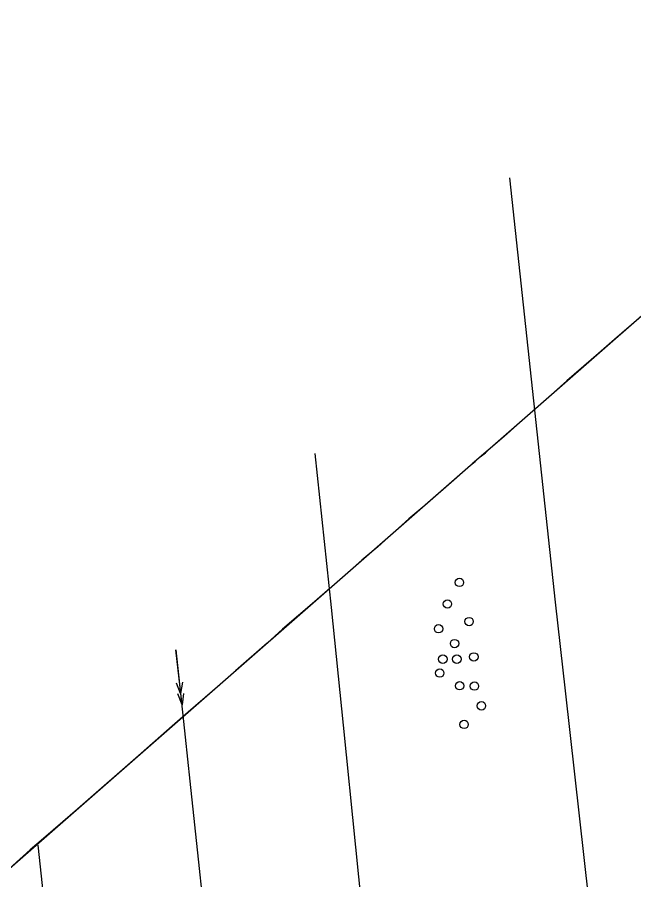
# Model space of a CAD drawing. Header units: metres. Extents: x 5 to 225, y 228 to 542.
# Drawn here: x 84.37 to 113.62, y 324.3 to 365.23 of the extents above; entities that cross this region are included whole.
import ezdxf

# ---------------------------------------------------------------- set-up
doc = ezdxf.new("R2010")
doc.units = ezdxf.units.M
for name, color, linetype in [('BOUNDARY', 7, 'Continuous'), ('GRASS', 7, 'Continuous'), ('OVERHEAD_POWER_LINE', 7, 'Continuous')]:
    doc.layers.add(name, color=color, linetype=linetype)

# ---------------------------------------------------------------- blocks, each defined once
blk = doc.blocks.new('ВЕЙНИК_ОСТРОЦВЕТКОВЫЙ')
blk.add_circle((0, 0), 0.2)

msp = doc.modelspace()

# ---------------------------------------------------------------- linework, layer by layer
at = {"layer": 'BOUNDARY'}
msp.add_lwpolyline([(114.16, 351.253), (112.659, 349.951), (111.909, 349.288), (110.407, 347.986), (109.657, 347.323), (108.178, 346.021), (107.427, 345.359), (105.926, 344.056), (105.175, 343.394), (103.674, 342.091), (102.923, 341.451), (101.444, 340.126), (100.693, 339.486), (99.192, 338.161), (98.442, 337.521), (96.94, 336.219), (96.212, 335.556), (94.711, 334.254), (93.96, 333.591), (92.459, 332.289), (91.708, 331.627), (90.229, 330.324), (89.478, 329.662), (87.977, 328.359), (87.226, 327.697), (85.725, 326.394), (84.975, 325.754), (83.495, 324.43)], dxfattribs=at)
at = {"layer": 'GRASS'}
msp.add_lwpolyline([(67.953, 310.852), (105.837, 343.99), (106.058, 344.166), (106.301, 344.387), (106.544, 344.586), (106.765, 344.807), (112.085, 349.443), (124.095, 359.951), (127.296, 362.733), (127.142, 364.389), (126.877, 367.259)], dxfattribs=at)
at = {"layer": 'OVERHEAD_POWER_LINE'}
for points in [[(107.692, 357.611), (109.855, 337.499)], [(98.464, 344.542), (99.236, 337.256)], [(109.855, 337.499), (110.319, 333.304)], [(99.236, 337.256), (99.81, 331.671)], [(92.172, 332.642), (91.885, 335.247), (91.885, 335.247), (92.105, 333.172), (92.105, 333.172), (92.326, 331.097), (92.326, 331.097), (92.547, 329.022), (92.547, 329.022), (92.768, 326.946), (92.768, 326.946), (92.989, 324.871), (92.989, 324.871), (93.209, 322.796)], [(92.194, 333.702), (92.105, 333.172), (92.105, 333.172), (91.907, 333.658)], [(110.319, 333.304), (112.99, 309.461)], [(92.238, 333.172), (92.172, 332.642), (92.172, 332.642), (91.973, 333.15)], [(99.81, 331.671), (102.15, 308.534)], [(87.182, 308.909), (85.35, 325.975)]]:
    msp.add_lwpolyline(points, dxfattribs=at)

# ---------------------------------------------------------------- block references
at = {"layer": 'BUSH'}
for p in [(105.314, 338.437), (104.744, 337.415), (105.773, 336.582), (104.326, 336.244), (105.085, 335.536), (104.526, 334.802), (105.194, 334.798), (105.998, 334.905), (104.38, 334.143), (105.326, 333.54), (106.026, 333.526), (106.357, 332.588), (105.534, 331.709)]:
    msp.add_blockref('ВЕЙНИК_ОСТРОЦВЕТКОВЫЙ', p, dxfattribs=at)

doc.saveas('drawing.dxf')
